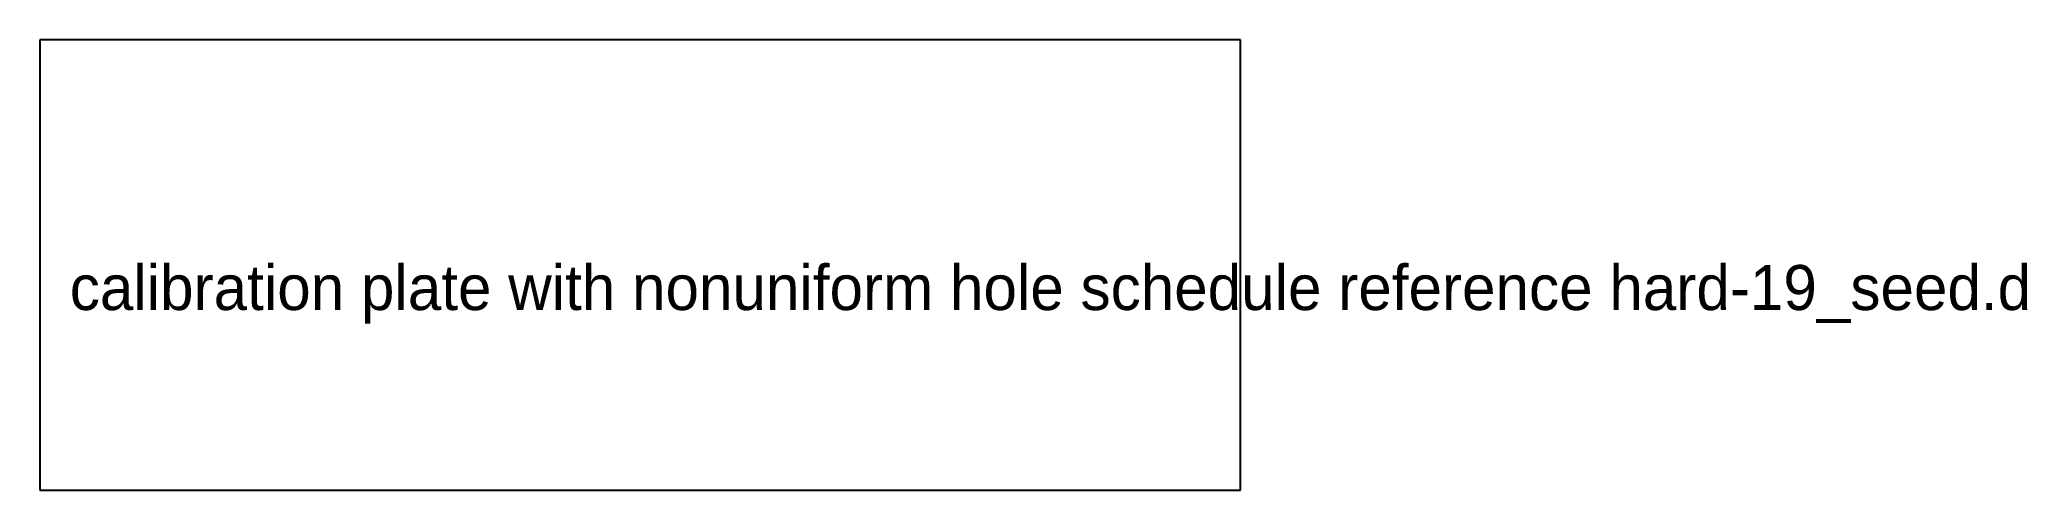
# Model space of a CAD drawing. Header units: metres. Extents: x 0 to 132, y 0 to 30.
import ezdxf

# ---------------------------------------------------------------- set-up
doc = ezdxf.new("R2010")
doc.units = ezdxf.units.M
doc.layers.add('REFERENCE', color=252, linetype='Continuous')

msp = doc.modelspace()

# ---------------------------------------------------------------- linework, layer by layer
at = {"layer": 'REFERENCE'}
for p, q in [((80, 30), (0, 30)), ((0, 30), (0, 0)), ((80, 0), (80, 30)), ((0, 0), (80, 0))]:
    msp.add_line(p, q, dxfattribs=at)

# ---------------------------------------------------------------- texts
msp.add_text('calibration plate with nonuniform hole schedule reference hard-19_seed.d', height=3, dxfattribs=at).set_placement((2, 12))

doc.saveas('drawing.dxf')
